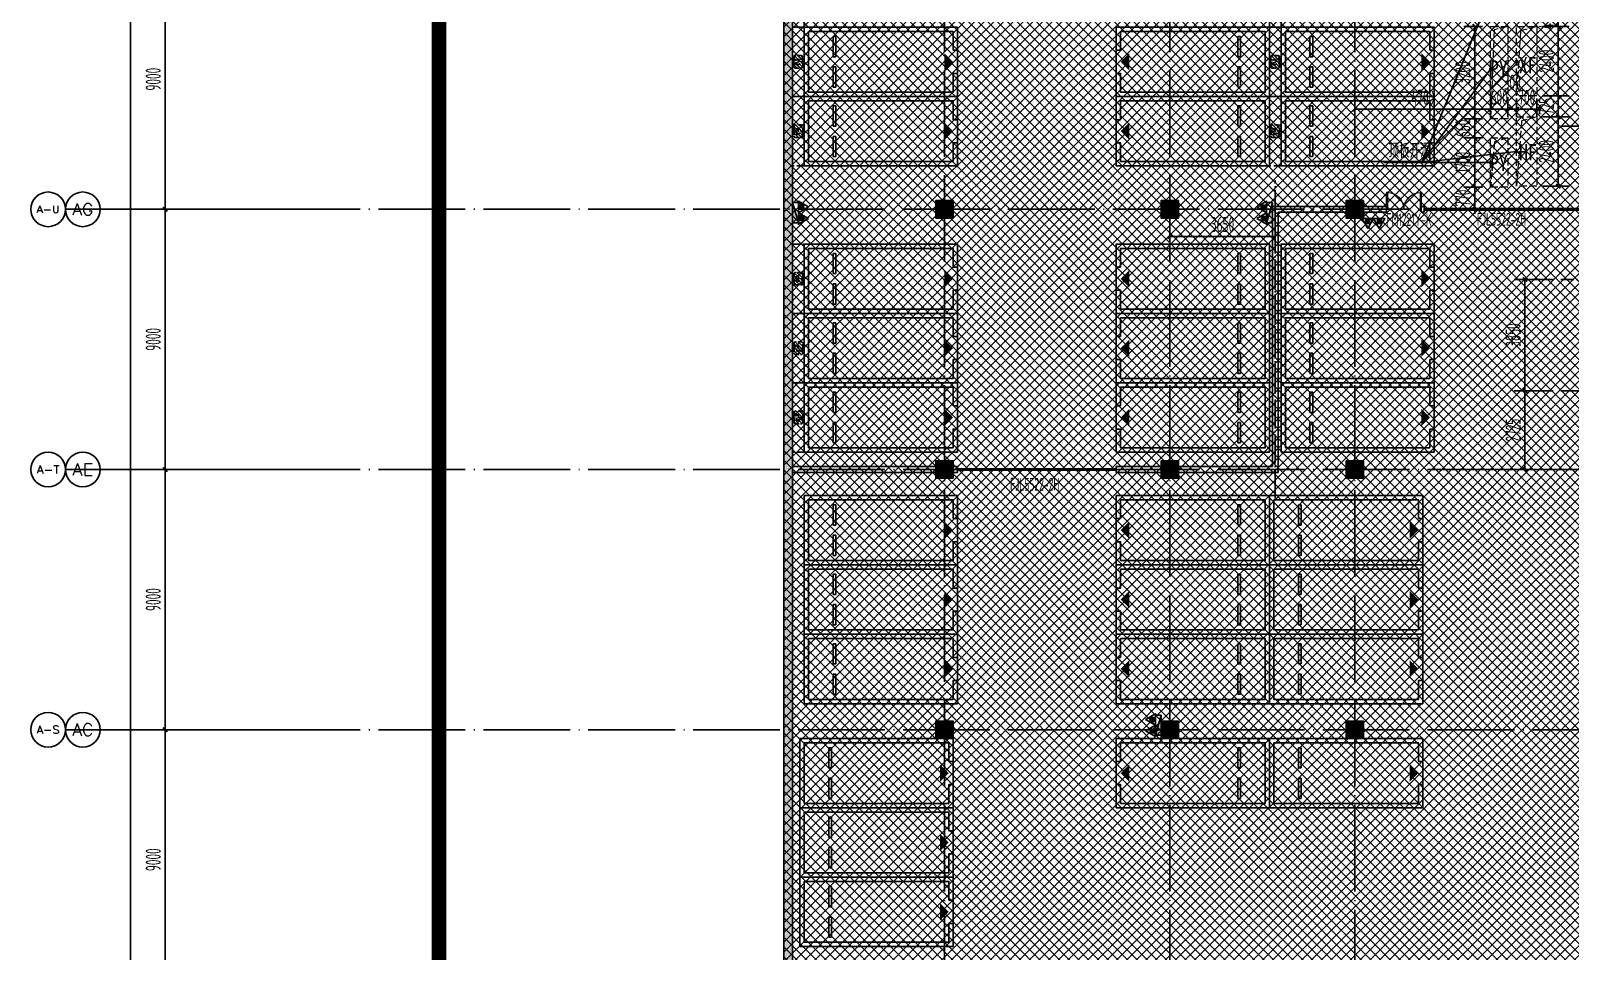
# Model space of a CAD drawing. Extents: x -473190 to 2138458, y -81875 to 2633646.
# Drawn here: x 423429 to 476692, y 90530 to 122368 of the extents above; entities that cross this region are included whole.
import ezdxf
from ezdxf.enums import TextEntityAlignment as Align

# ---------------------------------------------------------------- set-up
doc = ezdxf.new("R2010")
doc.units = 0
doc.header["$LTSCALE"] = 1000
for name, pattern in [('ACAD_ISO05W100', [34, 24, -3, 0.5, -3, 0.5, -3]), ('DASH', [0.35, 0.25, -0.1]), ('DOTE', [2.42, 2, -0.2, 0.02, -0.2])]:
    doc.linetypes.add(name, pattern=pattern)
for name, color, linetype in [('00-停车位', 67, 'Continuous'), ('A-COLUMN', 2, 'Continuous'), ('A-PUB_HATCH', 8, 'Continuous'), ('A-REDLINE', 1, 'ACAD_ISO05W100'), ('A-ROOM_NAME', 23, 'Continuous'), ('A-WALL', 2, 'Continuous'), ('AXIS', 3, 'Continuous'), ('AXIS_TEXT', 7, 'Continuous'), ('car', 252, 'Continuous'), ('DIM_LEAD', 3, 'Continuous'), ('DOOR_FIRE', 4, 'Continuous'), ('DOOR_FIRE_TEXT', 7, 'Continuous'), ('DOTE', 1, 'DOTE'), ('PUB_DIM', 3, 'Continuous'), ('PUB_HATCH', 8, 'Continuous'), ('PUB_TEXT', 7, 'Continuous'), ('RF-QT', 30, 'Continuous'), ('W-EQUIP_消火栓', 7, 'Continuous'), ('W-EQUIP_灭火器', 7, 'Continuous')]:
    doc.layers.add(name, color=color, linetype=linetype)
doc.layers.add('HOLE', color=52, linetype='Continuous', lineweight=15)
doc.styles.add('8B2_01', font='simhei.ttf', dxfattribs={"width": 0.8})
doc.styles.add('_TCH_AXIS', font='COMPLEX', dxfattribs={"bigfont": 'GBCBIG'})
doc.styles.add('_TCH_DIM_T3', font='tssdeng.shx', dxfattribs={"width": 0.564706, "bigfont": '@@@tssdchn.shx'})
doc.styles.add('_TCH_WINDOW', font='tssdeng.shx', dxfattribs={"width": 0.8, "height": 3.5, "bigfont": 'tssdchn.shx'})
doc.styles.add('COMPLEX', font='COMPLEX.shx', dxfattribs={"width": 0.65})
doc.styles.get("Standard").update_dxf_attribs({"font": 'gbenor.shx', "bigfont": 'gbcbig.shx'})
doc.dimstyles.new('_TCH_ARCH&&150', dxfattribs={"dimtxt": 525, "dimasz": 150, "dimexe": 375, "dimexo": 450, "dimgap": 150, "dimtad": 1, "dimdec": 0, "dimzin": 0, "dimdsep": 46, "dimtxsty": '_TCH_DIM_T3', "dimblk": 'ARCHTICK', "dimcen": 0.09, "dimclrt": 7, "dimazin": 2, "dimtfac": 1, "dimtdec": 0, "dimtix": 1, "dimtmove": 2, "dimatfit": 3, "dimfxl": 0, "dimtolj": 1, "dimtzin": 0, "dimarcsym": 0})

# ---------------------------------------------------------------- blocks, each defined once
blk = doc.blocks.new('车位2400x5300')
at = {"layer": '00-停车位', "color": 251}
for p, q in [((-875, -1000), (-175, -1000)), ((-875, -1100), (-875, -1000)), ((-175, -1100), (-175, -1000)), ((175, -1000), (875, -1000)), ((175, -1100), (175, -1000)), ((875, -1100), (875, -1000)), ((-875, -1100), (-175, -1100)), ((175, -1100), (875, -1100)), ((400, -5300), (-400, -5300))]:
    blk.add_line(p, q, dxfattribs=at)
blk.add_lwpolyline([(400, -5150), (400, -5300), (1200, -5300), (1200, 0), (-1200, 0), (-1200, -5300), (-400, -5300), (-400, -5150), (-1050, -5150), (-1050, -150), (1050, -150), (1050, -5150), (400, -5150)], dxfattribs=at)
blk.add_lwpolyline([(0, -5150, 0, 600, 0), (0, -4850, 600, 600, 0)], format="xyseb", dxfattribs=at)
blk = doc.blocks.new('A$C2EF10B80')
at = {"layer": 'A-PUB_HATCH'}
h = blk.add_hatch(dxfattribs=at)
h.set_pattern_fill('ANSI31', color=256, scale=50, angle=-16.4434)
h.set_pattern_definition([(45, (6188.46, 7099.97), (-56.1266, 56.1266), [])])
h.paths.add_polyline_path([(-983, -100, 0.414214), (-1033, -50), (-1184, -50), (-1091, -207), (-1210, -207), (-1204, -250), (-983, -250)])
h.paths.add_polyline_path([(-983, -250), (-1204, -250), (-1190, -350), (-1033, -350, 0.414213), (-983, -300)])
h.paths.add_polyline_path([(-1262, -250), (-1417, -250), (-1417, -300, 0.414215), (-1367, -350), (-1207, -350)])
h.paths.add_polyline_path([(-1221, -50), (-1367, -50, 0.414214), (-1417, -100), (-1417, -250), (-1262, -250), (-1320, -146), (-1212, -146)])
at = {"layer": 'car', "linetype": 'DASH', "ltscale": 0.5}
blk.add_line((-1367, -350), (-1033, -350), dxfattribs=at)
at = {"layer": 'car', "linetype": 'DASH'}
blk.add_lwpolyline([(-2400, 0), (0, 0), (0, -400), (-2400, -400)], close=True, dxfattribs=at)
at = {"layer": 'car', "linetype": 'DASH', "ltscale": 0.5}
blk.add_lwpolyline([(-1320, -146), (-1185, -390), (-1210, -207), (-1091, -207), (-1227, 23), (-1212, -146)], close=True, dxfattribs=at)
for points in [[(-1367, -50, 0.414214), (-1417, -100), (-1417, -300)], [(-1033, -350, 0.414214), (-983, -300), (-983, -100, 0.414214), (-1033, -50), (-1367, -50)]]:
    blk.add_lwpolyline(points, format="xyb", dxfattribs=at)
at = {"layer": 'car', "linetype": 'DASH'}
blk.add_arc((-1367, -300), 50, 180, 270, dxfattribs=at)
blk = doc.blocks.new('A$C77CA03F4')
at = {"rotation": 16.44344089606073}
for p in [(6792, 2422), (4490, 1742), (2189, 1063)]:
    blk.add_blockref('A$C2EF10B80', p, dxfattribs=at)
blk = doc.blocks.new('_AXISO')
blk.add_circle((0, 0), 0.5)
at = {"layer": 'AXIS_TEXT', "style": 'COMPLEX', "width": 1.041667}
blk.add_attdef('A', text='', height=0.56, dxfattribs=at).set_placement((-0.25, -0.28), (0.25, -0.28), align=Align.FIT)
blk = doc.blocks.new('_ArchTick')
at = {"color": 0, "linetype": 'ByBlock', "const_width": 0.4}
blk.add_lwpolyline([(-0.5, -0.5), (0.5, 0.5)], dxfattribs=at)
blk = doc.blocks.new('*D5322')
at = {"layer": 'AXIS', "color": 0, "lineweight": -2, "transparency": 16777216}
for p, q in [((-298298, -3257), (-303173, -3257)), ((-302798, -204257), (-302798, -3257)), ((-298298, -204257), (-303173, -204257))]:
    blk.add_line(p, q, dxfattribs=at)
at = {"layer": 'Defpoints', "color": 0, "transparency": 16777216}
for p in [(-302798, -3257), (-297848, -3257), (-297848, -204257)]:
    blk.add_point(p, dxfattribs=at)
at = {"layer": 'AXIS', "color": 0, "lineweight": -2, "transparency": 16777216, "xscale": 150, "yscale": 150, "zscale": 150}
for p, rotation in [((-302798, -3257), 90), ((-302798, -204257), 270)]:
    blk.add_blockref('_ArchTick', p, dxfattribs=dict(at, rotation=rotation))
at = {"layer": 'AXIS', "color": 7, "transparency": 16777216, "insert": (-303211, -103757), "char_height": 525, "attachment_point": 5, "rotation": 90, "style": '_TCH_DIM_T3'}
blk.add_mtext('\\A1;201000', dxfattribs=at)
blk = doc.blocks.new('*D5339')
at = {"layer": 'AXIS', "color": 0, "lineweight": -2, "transparency": 16777216}
for p, q in [((-298298, -57257), (-301973, -57257)), ((-301598, -66257), (-301598, -57257)), ((-298298, -66257), (-301973, -66257))]:
    blk.add_line(p, q, dxfattribs=at)
at = {"layer": 'Defpoints', "color": 0, "transparency": 16777216}
for p in [(-301598, -57257), (-297848, -57257), (-297848, -66257)]:
    blk.add_point(p, dxfattribs=at)
at = {"layer": 'AXIS', "color": 0, "lineweight": -2, "transparency": 16777216, "xscale": 150, "yscale": 150, "zscale": 150}
for p, rotation in [((-301598, -57257), 90), ((-301598, -66257), 270)]:
    blk.add_blockref('_ArchTick', p, dxfattribs=dict(at, rotation=rotation))
at = {"layer": 'AXIS', "color": 7, "transparency": 16777216, "insert": (-302011, -61757), "char_height": 525, "attachment_point": 5, "rotation": 90, "style": '_TCH_DIM_T3'}
blk.add_mtext('\\A1;9000', dxfattribs=at)
blk = doc.blocks.new('*D5340')
at = {"layer": 'AXIS', "color": 0, "lineweight": -2, "transparency": 16777216}
for p, q in [((-298298, -48257), (-301973, -48257)), ((-301598, -57257), (-301598, -48257)), ((-298298, -57257), (-301973, -57257))]:
    blk.add_line(p, q, dxfattribs=at)
at = {"layer": 'Defpoints', "color": 0, "transparency": 16777216}
for p in [(-301598, -48257), (-297848, -48257), (-297848, -57257)]:
    blk.add_point(p, dxfattribs=at)
at = {"layer": 'AXIS', "color": 0, "lineweight": -2, "transparency": 16777216, "xscale": 150, "yscale": 150, "zscale": 150}
for p, rotation in [((-301598, -48257), 90), ((-301598, -57257), 270)]:
    blk.add_blockref('_ArchTick', p, dxfattribs=dict(at, rotation=rotation))
at = {"layer": 'AXIS', "color": 7, "transparency": 16777216, "insert": (-302011, -52757), "char_height": 525, "attachment_point": 5, "rotation": 90, "style": '_TCH_DIM_T3'}
blk.add_mtext('\\A1;9000', dxfattribs=at)
blk = doc.blocks.new('*D5341')
at = {"layer": 'AXIS', "color": 0, "lineweight": -2, "transparency": 16777216}
for p, q in [((-298298, -39257), (-301973, -39257)), ((-301598, -48257), (-301598, -39257)), ((-298298, -48257), (-301973, -48257))]:
    blk.add_line(p, q, dxfattribs=at)
at = {"layer": 'Defpoints', "color": 0, "transparency": 16777216}
for p in [(-301598, -39257), (-297848, -39257), (-297848, -48257)]:
    blk.add_point(p, dxfattribs=at)
at = {"layer": 'AXIS', "color": 0, "lineweight": -2, "transparency": 16777216, "xscale": 150, "yscale": 150, "zscale": 150}
for p, rotation in [((-301598, -39257), 90), ((-301598, -48257), 270)]:
    blk.add_blockref('_ArchTick', p, dxfattribs=dict(at, rotation=rotation))
at = {"layer": 'AXIS', "color": 7, "transparency": 16777216, "insert": (-302011, -43757), "char_height": 525, "attachment_point": 5, "rotation": 90, "style": '_TCH_DIM_T3'}
blk.add_mtext('\\A1;9000', dxfattribs=at)
blk = doc.blocks.new('*D5342')
at = {"layer": 'AXIS', "color": 0, "lineweight": -2, "transparency": 16777216}
for p, q in [((-298298, -30257), (-301973, -30257)), ((-301598, -39257), (-301598, -30257)), ((-298298, -39257), (-301973, -39257))]:
    blk.add_line(p, q, dxfattribs=at)
at = {"layer": 'Defpoints', "color": 0, "transparency": 16777216}
for p in [(-301598, -30257), (-297848, -30257), (-297848, -39257)]:
    blk.add_point(p, dxfattribs=at)
at = {"layer": 'AXIS', "color": 0, "lineweight": -2, "transparency": 16777216, "xscale": 150, "yscale": 150, "zscale": 150}
for p, rotation in [((-301598, -30257), 90), ((-301598, -39257), 270)]:
    blk.add_blockref('_ArchTick', p, dxfattribs=dict(at, rotation=rotation))
at = {"layer": 'AXIS', "color": 7, "transparency": 16777216, "insert": (-302011, -34757), "char_height": 525, "attachment_point": 5, "rotation": 90, "style": '_TCH_DIM_T3'}
blk.add_mtext('\\A1;9000', dxfattribs=at)
blk = doc.blocks.new('*D5409')
at = {"layer": 'AXIS', "color": 0, "lineweight": -2, "transparency": 16777216}
for p, q in [((-298298, 4193), (-303173, 4193)), ((-302798, -204257), (-302798, 4193)), ((-298298, -204257), (-303173, -204257))]:
    blk.add_line(p, q, dxfattribs=at)
at = {"layer": 'Defpoints', "color": 0, "transparency": 16777216}
for p in [(-302798, 4193), (-297848, 4193), (-297848, -204257)]:
    blk.add_point(p, dxfattribs=at)
at = {"layer": 'AXIS', "color": 0, "lineweight": -2, "transparency": 16777216, "xscale": 150, "yscale": 150, "zscale": 150}
for p, rotation in [((-302798, 4193), 90), ((-302798, -204257), 270)]:
    blk.add_blockref('_ArchTick', p, dxfattribs=dict(at, rotation=rotation))
at = {"layer": 'AXIS', "color": 7, "transparency": 16777216, "insert": (-303211, -100032), "char_height": 525, "attachment_point": 5, "rotation": 90, "style": '_TCH_DIM_T3'}
blk.add_mtext('\\A1;208450', dxfattribs=at)
blk = doc.blocks.new('*D5426')
at = {"layer": 'AXIS', "color": 0, "lineweight": -2, "transparency": 16777216}
for p, q in [((-298298, -57257), (-301973, -57257)), ((-301598, -66257), (-301598, -57257)), ((-298298, -66257), (-301973, -66257))]:
    blk.add_line(p, q, dxfattribs=at)
at = {"layer": 'Defpoints', "color": 0, "transparency": 16777216}
for p in [(-301598, -57257), (-297848, -57257), (-297848, -66257)]:
    blk.add_point(p, dxfattribs=at)
at = {"layer": 'AXIS', "color": 0, "lineweight": -2, "transparency": 16777216, "xscale": 150, "yscale": 150, "zscale": 150}
for p, rotation in [((-301598, -57257), 90), ((-301598, -66257), 270)]:
    blk.add_blockref('_ArchTick', p, dxfattribs=dict(at, rotation=rotation))
at = {"layer": 'AXIS', "color": 7, "transparency": 16777216, "insert": (-302011, -61757), "char_height": 525, "attachment_point": 5, "rotation": 90, "style": '_TCH_DIM_T3'}
blk.add_mtext('\\A1;9000', dxfattribs=at)
blk = doc.blocks.new('*D5427')
at = {"layer": 'AXIS', "color": 0, "lineweight": -2, "transparency": 16777216}
for p, q in [((-298298, -48257), (-301973, -48257)), ((-301598, -57257), (-301598, -48257)), ((-298298, -57257), (-301973, -57257))]:
    blk.add_line(p, q, dxfattribs=at)
at = {"layer": 'Defpoints', "color": 0, "transparency": 16777216}
for p in [(-301598, -48257), (-297848, -48257), (-297848, -57257)]:
    blk.add_point(p, dxfattribs=at)
at = {"layer": 'AXIS', "color": 0, "lineweight": -2, "transparency": 16777216, "xscale": 150, "yscale": 150, "zscale": 150}
for p, rotation in [((-301598, -48257), 90), ((-301598, -57257), 270)]:
    blk.add_blockref('_ArchTick', p, dxfattribs=dict(at, rotation=rotation))
at = {"layer": 'AXIS', "color": 7, "transparency": 16777216, "insert": (-302011, -52757), "char_height": 525, "attachment_point": 5, "rotation": 90, "style": '_TCH_DIM_T3'}
blk.add_mtext('\\A1;9000', dxfattribs=at)
blk = doc.blocks.new('*D5428')
at = {"layer": 'AXIS', "color": 0, "lineweight": -2, "transparency": 16777216}
for p, q in [((-298298, -39257), (-301973, -39257)), ((-301598, -48257), (-301598, -39257)), ((-298298, -48257), (-301973, -48257))]:
    blk.add_line(p, q, dxfattribs=at)
at = {"layer": 'Defpoints', "color": 0, "transparency": 16777216}
for p in [(-301598, -39257), (-297848, -39257), (-297848, -48257)]:
    blk.add_point(p, dxfattribs=at)
at = {"layer": 'AXIS', "color": 0, "lineweight": -2, "transparency": 16777216, "xscale": 150, "yscale": 150, "zscale": 150}
for p, rotation in [((-301598, -39257), 90), ((-301598, -48257), 270)]:
    blk.add_blockref('_ArchTick', p, dxfattribs=dict(at, rotation=rotation))
at = {"layer": 'AXIS', "color": 7, "transparency": 16777216, "insert": (-302011, -43757), "char_height": 525, "attachment_point": 5, "rotation": 90, "style": '_TCH_DIM_T3'}
blk.add_mtext('\\A1;9000', dxfattribs=at)
blk = doc.blocks.new('*D5429')
at = {"layer": 'AXIS', "color": 0, "lineweight": -2, "transparency": 16777216}
for p, q in [((-298298, -30257), (-301973, -30257)), ((-301598, -39257), (-301598, -30257)), ((-298298, -39257), (-301973, -39257))]:
    blk.add_line(p, q, dxfattribs=at)
at = {"layer": 'Defpoints', "color": 0, "transparency": 16777216}
for p in [(-301598, -30257), (-297848, -30257), (-297848, -39257)]:
    blk.add_point(p, dxfattribs=at)
at = {"layer": 'AXIS', "color": 0, "lineweight": -2, "transparency": 16777216, "xscale": 150, "yscale": 150, "zscale": 150}
for p, rotation in [((-301598, -30257), 90), ((-301598, -39257), 270)]:
    blk.add_blockref('_ArchTick', p, dxfattribs=dict(at, rotation=rotation))
at = {"layer": 'AXIS', "color": 7, "transparency": 16777216, "insert": (-302011, -34757), "char_height": 525, "attachment_point": 5, "rotation": 90, "style": '_TCH_DIM_T3'}
blk.add_mtext('\\A1;9000', dxfattribs=at)
blk = doc.blocks.new('*D5477')
at = {"layer": 'Defpoints', "color": 0, "transparency": 16777216}
for p in [(-9175, -22130), (-5525, -22130), (-5525, -23239)]:
    blk.add_point(p, dxfattribs=at)
at = {"layer": 'PUB_DIM', "color": 0, "lineweight": -2, "transparency": 16777216}
for p, q in [((-9175, -22580), (-9175, -23614)), ((-5525, -22580), (-5525, -23614)), ((-9175, -23239), (-5525, -23239))]:
    blk.add_line(p, q, dxfattribs=at)
at = {"layer": 'PUB_DIM', "color": 0, "lineweight": -2, "transparency": 16777216, "xscale": 150, "yscale": 150, "zscale": 150, "rotation": 180}
blk.add_blockref('_ArchTick', (-9175, -23239), dxfattribs=at)
at = {"layer": 'PUB_DIM', "color": 0, "lineweight": -2, "transparency": 16777216, "xscale": 150, "yscale": 150, "zscale": 150}
blk.add_blockref('_ArchTick', (-5525, -23239), dxfattribs=at)
at = {"layer": 'PUB_DIM', "color": 7, "transparency": 16777216, "insert": (-7350, -22826), "char_height": 525, "attachment_point": 5, "style": '_TCH_DIM_T3'}
blk.add_mtext('\\A1;3650', dxfattribs=at)
blk = doc.blocks.new('*D5478')
at = {"layer": 'Defpoints', "color": 0, "transparency": 16777216}
for p in [(3115, -24725), (4544, -24725), (4544, -28575)]:
    blk.add_point(p, dxfattribs=at)
at = {"layer": 'PUB_DIM', "color": 0, "lineweight": -2, "transparency": 16777216}
for p, q in [((4094, -24725), (2740, -24725)), ((3115, -28575), (3115, -24725)), ((4094, -28575), (2740, -28575))]:
    blk.add_line(p, q, dxfattribs=at)
at = {"layer": 'PUB_DIM', "color": 0, "lineweight": -2, "transparency": 16777216, "xscale": 150, "yscale": 150, "zscale": 150}
for p, rotation in [((3115, -24725), 90), ((3115, -28575), 270)]:
    blk.add_blockref('_ArchTick', p, dxfattribs=dict(at, rotation=rotation))
at = {"layer": 'PUB_DIM', "color": 7, "transparency": 16777216, "insert": (2703, -26650), "char_height": 525, "attachment_point": 5, "rotation": 90, "style": '_TCH_DIM_T3'}
blk.add_mtext('\\A1;3850', dxfattribs=at)
blk = doc.blocks.new('*D5479')
at = {"layer": 'Defpoints', "color": 0, "transparency": 16777216}
for p in [(3115, -28575), (4544, -28575), (4544, -31300)]:
    blk.add_point(p, dxfattribs=at)
at = {"layer": 'PUB_DIM', "color": 0, "lineweight": -2, "transparency": 16777216}
for p, q in [((4094, -28575), (2740, -28575)), ((3115, -31300), (3115, -28575)), ((4094, -31300), (2740, -31300))]:
    blk.add_line(p, q, dxfattribs=at)
at = {"layer": 'PUB_DIM', "color": 0, "lineweight": -2, "transparency": 16777216, "xscale": 150, "yscale": 150, "zscale": 150}
for p, rotation in [((3115, -28575), 90), ((3115, -31300), 270)]:
    blk.add_blockref('_ArchTick', p, dxfattribs=dict(at, rotation=rotation))
at = {"layer": 'PUB_DIM', "color": 7, "transparency": 16777216, "insert": (2703, -29938), "char_height": 525, "attachment_point": 5, "rotation": 90, "style": '_TCH_DIM_T3'}
blk.add_mtext('\\A1;2725', dxfattribs=at)
blk = doc.blocks.new('*D5604')
at = {"layer": 'Defpoints', "color": 0, "transparency": 16777216}
for p in [(20248, -40250), (21242, -40250), (20248, -42650)]:
    blk.add_point(p, dxfattribs=at)
at = {"layer": 'PUB_DIM', "color": 0, "lineweight": -2, "transparency": 16777216}
for p, q in [((20698, -40250), (21617, -40250)), ((21242, -42650), (21242, -40250)), ((20698, -42650), (21617, -42650))]:
    blk.add_line(p, q, dxfattribs=at)
at = {"layer": 'PUB_DIM', "color": 0, "lineweight": -2, "transparency": 16777216, "xscale": 150, "yscale": 150, "zscale": 150}
for p, rotation in [((21242, -40250), 90), ((21242, -42650), 270)]:
    blk.add_blockref('_ArchTick', p, dxfattribs=dict(at, rotation=rotation))
at = {"layer": 'PUB_DIM', "color": 7, "transparency": 16777216, "insert": (20830, -41450), "char_height": 525, "attachment_point": 5, "rotation": 90, "style": '_TCH_DIM_T3'}
blk.add_mtext('\\A1;2400', dxfattribs=at)
blk = doc.blocks.new('*D5605')
at = {"layer": 'Defpoints', "color": 0, "transparency": 16777216}
for p in [(20248, -39525), (21242, -39525), (20248, -40250)]:
    blk.add_point(p, dxfattribs=at)
at = {"layer": 'PUB_DIM', "color": 0, "lineweight": -2, "transparency": 16777216}
for p, q in [((21242, -39525), (21242, -39375)), ((20698, -39525), (21617, -39525)), ((21242, -40250), (21242, -39525)), ((20698, -40250), (21617, -40250)), ((21242, -40250), (21242, -40400))]:
    blk.add_line(p, q, dxfattribs=at)
at = {"layer": 'PUB_DIM', "color": 0, "lineweight": -2, "transparency": 16777216, "xscale": 150, "yscale": 150, "zscale": 150}
for p, rotation in [((21242, -39525), 270), ((21242, -40250), 90)]:
    blk.add_blockref('_ArchTick', p, dxfattribs=dict(at, rotation=rotation))
at = {"layer": 'PUB_DIM', "color": 7, "transparency": 16777216, "insert": (20830, -39888), "char_height": 525, "attachment_point": 5, "rotation": 90, "style": '_TCH_DIM_T3'}
blk.add_mtext('\\A1;725', dxfattribs=at)
blk = doc.blocks.new('*D5606')
at = {"layer": 'Defpoints', "color": 0, "transparency": 16777216}
for p in [(20248, -37125), (21242, -37125), (20248, -39525)]:
    blk.add_point(p, dxfattribs=at)
at = {"layer": 'PUB_DIM', "color": 0, "lineweight": -2, "transparency": 16777216}
for p, q in [((20698, -37125), (21617, -37125)), ((21242, -39525), (21242, -37125)), ((20698, -39525), (21617, -39525))]:
    blk.add_line(p, q, dxfattribs=at)
at = {"layer": 'PUB_DIM', "color": 0, "lineweight": -2, "transparency": 16777216, "xscale": 150, "yscale": 150, "zscale": 150}
for p, rotation in [((21242, -37125), 90), ((21242, -39525), 270)]:
    blk.add_blockref('_ArchTick', p, dxfattribs=dict(at, rotation=rotation))
at = {"layer": 'PUB_DIM', "color": 7, "transparency": 16777216, "insert": (20830, -38325), "char_height": 525, "attachment_point": 5, "rotation": 90, "style": '_TCH_DIM_T3'}
blk.add_mtext('\\A1;2400', dxfattribs=at)
blk = doc.blocks.new('*D5607')
at = {"layer": 'Defpoints', "color": 0, "transparency": 16777216}
for p in [(20248, -36700), (21242, -36700), (20248, -37125)]:
    blk.add_point(p, dxfattribs=at)
at = {"layer": 'PUB_DIM', "color": 0, "lineweight": -2, "transparency": 16777216}
for p, q in [((20698, -36700), (21617, -36700)), ((21242, -36700), (21242, -36550)), ((21242, -37125), (21242, -36700)), ((20698, -37125), (21617, -37125)), ((21242, -37125), (21242, -37275))]:
    blk.add_line(p, q, dxfattribs=at)
at = {"layer": 'PUB_DIM', "color": 0, "lineweight": -2, "transparency": 16777216, "xscale": 150, "yscale": 150, "zscale": 150}
for p, rotation in [((21242, -36700), 270), ((21242, -37125), 90)]:
    blk.add_blockref('_ArchTick', p, dxfattribs=dict(at, rotation=rotation))
at = {"layer": 'PUB_DIM', "color": 7, "transparency": 16777216, "insert": (20830, -36913), "char_height": 525, "attachment_point": 5, "rotation": 90, "style": '_TCH_DIM_T3'}
blk.add_mtext('\\A1;425', dxfattribs=at)
blk = doc.blocks.new('*D5612')
at = {"layer": 'Defpoints', "color": 0, "transparency": 16777216}
for p in [(18353, -37120), (19065, -37120), (19065, -40320)]:
    blk.add_point(p, dxfattribs=at)
at = {"layer": 'PUB_DIM', "color": 0, "lineweight": -2, "transparency": 16777216}
for p, q in [((18615, -37120), (17978, -37120)), ((18353, -40320), (18353, -37120)), ((18615, -40320), (17978, -40320))]:
    blk.add_line(p, q, dxfattribs=at)
at = {"layer": 'PUB_DIM', "color": 0, "lineweight": -2, "transparency": 16777216, "xscale": 150, "yscale": 150, "zscale": 150}
for p, rotation in [((18353, -37120), 90), ((18353, -40320), 270)]:
    blk.add_blockref('_ArchTick', p, dxfattribs=dict(at, rotation=rotation))
at = {"layer": 'PUB_DIM', "color": 7, "transparency": 16777216, "insert": (17940, -38720), "char_height": 525, "attachment_point": 5, "rotation": 90, "style": '_TCH_DIM_T3'}
blk.add_mtext('\\A1;3200', dxfattribs=at)
blk = doc.blocks.new('*D5613')
at = {"layer": 'Defpoints', "color": 0, "transparency": 16777216}
for p in [(18353, -40320), (19065, -40320), (19065, -40980)]:
    blk.add_point(p, dxfattribs=at)
at = {"layer": 'PUB_DIM', "color": 0, "lineweight": -2, "transparency": 16777216}
for p, q in [((18615, -40320), (17978, -40320)), ((18353, -40320), (18353, -40170)), ((18353, -40980), (18353, -40320)), ((18615, -40980), (17978, -40980)), ((18353, -40980), (18353, -41130))]:
    blk.add_line(p, q, dxfattribs=at)
at = {"layer": 'PUB_DIM', "color": 0, "lineweight": -2, "transparency": 16777216, "xscale": 150, "yscale": 150, "zscale": 150}
for p, rotation in [((18353, -40320), 270), ((18353, -40980), 90)]:
    blk.add_blockref('_ArchTick', p, dxfattribs=dict(at, rotation=rotation))
at = {"layer": 'PUB_DIM', "color": 7, "transparency": 16777216, "insert": (17940, -40650), "char_height": 525, "attachment_point": 5, "rotation": 90, "style": '_TCH_DIM_T3'}
blk.add_mtext('\\A1;660', dxfattribs=at)
blk = doc.blocks.new('*D5614')
at = {"layer": 'Defpoints', "color": 0, "transparency": 16777216}
for p in [(18353, -40980), (19065, -40980), (19065, -42680)]:
    blk.add_point(p, dxfattribs=at)
at = {"layer": 'PUB_DIM', "color": 0, "lineweight": -2, "transparency": 16777216}
for p, q in [((18615, -40980), (17978, -40980)), ((18353, -42680), (18353, -40980)), ((18615, -42680), (17978, -42680))]:
    blk.add_line(p, q, dxfattribs=at)
at = {"layer": 'PUB_DIM', "color": 0, "lineweight": -2, "transparency": 16777216, "xscale": 150, "yscale": 150, "zscale": 150}
for p, rotation in [((18353, -40980), 90), ((18353, -42680), 270)]:
    blk.add_blockref('_ArchTick', p, dxfattribs=dict(at, rotation=rotation))
at = {"layer": 'PUB_DIM', "color": 7, "transparency": 16777216, "insert": (17940, -41830), "char_height": 525, "attachment_point": 5, "rotation": 90, "style": '_TCH_DIM_T3'}
blk.add_mtext('\\A1;1700', dxfattribs=at)
blk = doc.blocks.new('*D5615')
at = {"layer": 'Defpoints', "color": 0, "transparency": 16777216}
for p in [(18353, -42680), (19065, -42680), (19065, -43450)]:
    blk.add_point(p, dxfattribs=at)
at = {"layer": 'PUB_DIM', "color": 0, "lineweight": -2, "transparency": 16777216}
for p, q in [((18353, -42680), (18353, -42530)), ((18615, -42680), (17978, -42680)), ((18353, -43450), (18353, -42680)), ((18615, -43450), (17978, -43450)), ((18353, -43450), (18353, -43600))]:
    blk.add_line(p, q, dxfattribs=at)
at = {"layer": 'PUB_DIM', "color": 0, "lineweight": -2, "transparency": 16777216, "xscale": 150, "yscale": 150, "zscale": 150}
for p, rotation in [((18353, -42680), 270), ((18353, -43450), 90)]:
    blk.add_blockref('_ArchTick', p, dxfattribs=dict(at, rotation=rotation))
at = {"layer": 'PUB_DIM', "color": 7, "transparency": 16777216, "insert": (17940, -43065), "char_height": 525, "attachment_point": 5, "rotation": 90, "style": '_TCH_DIM_T3'}
blk.add_mtext('\\A1;770', dxfattribs=at)
blk = doc.blocks.new('*D5634')
at = {"layer": 'Defpoints', "color": 0, "transparency": 16777216}
for p in [(20500, -39988), (19800, -40701), (20500, -40701)]:
    blk.add_point(p, dxfattribs=at)
at = {"layer": 'PUB_DIM', "color": 0, "lineweight": -2, "transparency": 16777216}
for p, q in [((19800, -40251), (19800, -39613)), ((20500, -40251), (20500, -39613)), ((19800, -39988), (19650, -39988)), ((19800, -39988), (20500, -39988)), ((20500, -39988), (20650, -39988))]:
    blk.add_line(p, q, dxfattribs=at)
at = {"layer": 'PUB_DIM', "color": 0, "lineweight": -2, "transparency": 16777216, "xscale": 150, "yscale": 150, "zscale": 150}
blk.add_blockref('_ArchTick', (19800, -39988), dxfattribs=at)
at = {"layer": 'PUB_DIM', "color": 0, "lineweight": -2, "transparency": 16777216, "xscale": 150, "yscale": 150, "zscale": 150, "rotation": 180}
blk.add_blockref('_ArchTick', (20500, -39988), dxfattribs=at)
at = {"layer": 'PUB_DIM', "color": 7, "transparency": 16777216, "insert": (20150, -39576), "char_height": 525, "attachment_point": 5, "style": '_TCH_DIM_T3'}
blk.add_mtext('\\A1;700', dxfattribs=at)
blk = doc.blocks.new('*D5635')
at = {"layer": 'Defpoints', "color": 0, "transparency": 16777216}
for p in [(19800, -39988), (19500, -40701), (19800, -40701)]:
    blk.add_point(p, dxfattribs=at)
at = {"layer": 'PUB_DIM', "color": 0, "lineweight": -2, "transparency": 16777216}
for p, q in [((19500, -40251), (19500, -39613)), ((19800, -40251), (19800, -39613)), ((19500, -39988), (19800, -39988))]:
    blk.add_line(p, q, dxfattribs=at)
at = {"layer": 'PUB_DIM', "color": 0, "lineweight": -2, "transparency": 16777216, "xscale": 150, "yscale": 150, "zscale": 150, "rotation": 180}
blk.add_blockref('_ArchTick', (19500, -39988), dxfattribs=at)
at = {"layer": 'PUB_DIM', "color": 0, "lineweight": -2, "transparency": 16777216, "xscale": 150, "yscale": 150, "zscale": 150}
blk.add_blockref('_ArchTick', (19800, -39988), dxfattribs=at)
at = {"layer": 'PUB_DIM', "color": 7, "transparency": 16777216, "insert": (19650, -39051), "char_height": 525, "attachment_point": 5, "style": '_TCH_DIM_T3'}
blk.add_mtext('\\A1;300', dxfattribs=at)
blk = doc.blocks.new('*D5636')
at = {"layer": 'Defpoints', "color": 0, "transparency": 16777216}
for p in [(19500, -39988), (18900, -40701), (19500, -40701)]:
    blk.add_point(p, dxfattribs=at)
at = {"layer": 'PUB_DIM', "color": 0, "lineweight": -2, "transparency": 16777216}
for p, q in [((18900, -40251), (18900, -39613)), ((19500, -40251), (19500, -39613)), ((18900, -39988), (18750, -39988)), ((18900, -39988), (19500, -39988)), ((19500, -39988), (19650, -39988))]:
    blk.add_line(p, q, dxfattribs=at)
at = {"layer": 'PUB_DIM', "color": 0, "lineweight": -2, "transparency": 16777216, "xscale": 150, "yscale": 150, "zscale": 150}
blk.add_blockref('_ArchTick', (18900, -39988), dxfattribs=at)
at = {"layer": 'PUB_DIM', "color": 0, "lineweight": -2, "transparency": 16777216, "xscale": 150, "yscale": 150, "zscale": 150, "rotation": 180}
blk.add_blockref('_ArchTick', (19500, -39988), dxfattribs=at)
at = {"layer": 'PUB_DIM', "color": 7, "transparency": 16777216, "insert": (19200, -39576), "char_height": 525, "attachment_point": 5, "style": '_TCH_DIM_T3'}
blk.add_mtext('\\A1;600', dxfattribs=at)
blk = doc.blocks.new('*D5637')
at = {"layer": 'Defpoints', "color": 0, "transparency": 16777216}
for p in [(18900, -39988), (14200, -40701), (18900, -40701)]:
    blk.add_point(p, dxfattribs=at)
at = {"layer": 'PUB_DIM', "color": 0, "lineweight": -2, "transparency": 16777216}
for p, q in [((14200, -40251), (14200, -39613)), ((18900, -40251), (18900, -39613)), ((14200, -39988), (18900, -39988))]:
    blk.add_line(p, q, dxfattribs=at)
at = {"layer": 'PUB_DIM', "color": 0, "lineweight": -2, "transparency": 16777216, "xscale": 150, "yscale": 150, "zscale": 150, "rotation": 180}
blk.add_blockref('_ArchTick', (14200, -39988), dxfattribs=at)
at = {"layer": 'PUB_DIM', "color": 0, "lineweight": -2, "transparency": 16777216, "xscale": 150, "yscale": 150, "zscale": 150}
blk.add_blockref('_ArchTick', (18900, -39988), dxfattribs=at)
at = {"layer": 'PUB_DIM', "color": 7, "transparency": 16777216, "insert": (16550, -39576), "char_height": 525, "attachment_point": 5, "style": '_TCH_DIM_T3'}
blk.add_mtext('\\A1;4700', dxfattribs=at)
blk = doc.blocks.new('$TwtSys$00000434')
for p, q in [((-0.5, 0.5), (-0.5, -0.5)), ((-0.5, -0.5), (0.5, 0.5)), ((0.5, 0.5), (-0.5, 0.5)), ((0.5, -0.5), (0.5, 0.5)), ((-0.5, -0.5), (0.5, -0.5))]:
    blk.add_line(p, q)
blk.add_solid([(0.5, -0.5), (0.5, 0.5), (-0.5, -0.5)])
blk = doc.blocks.new('$TwtSys$00000546')
h = blk.add_hatch()
h.set_pattern_fill('ANSI31', color=256, scale=200, style=0)
h.set_pattern_definition([(45, (-38543.802, -6670.83), (-17.67767, 17.67767), [])])
h.paths.add_polyline_path([(-65, 174), (65, 174), (65, 44), (-65, 44)])
for points in [[(0, 344), (-198, 0), (198, 0)], [(-65, 174), (65, 174), (65, 44), (-65, 44)]]:
    blk.add_lwpolyline(points, close=True)
blk = doc.blocks.new('ADFASDF')
h = blk.add_hatch()
h.set_pattern_fill('ANSI37', color=8, scale=150)
h.set_pattern_definition([(45, (0, 0), (-168.3798, 168.3798), []), (135, (0, 0), (-168.3798, -168.3798), [])])
h.paths.add_polyline_path([(521397, 239186), (521397, 224886), (539697, 224886), (539697, 169261), (524947, 169261), (524947, 171211), (527822, 171211), (527922, 176611), (501318, 176611), (501125, 109884), (530547, 109887), (530547, 107449), (538188, 100503), (536147, 98236), (540086, 94690), (517812, 69953), (517812, 59790), (482108, 20136), (405247, 20136), (405247, 26086), (391997, 40436), (391997, 64736), (399997, 64738), (399997, 239186), (409022, 239186)])
blk.add_lwpolyline([(539697, 224886), (539697, 169261), (524947, 169261), (524947, 171211), (527822, 171211), (527922, 176611), (501318, 176611), (501125, 109884), (530547, 109887), (530547, 107449), (538188, 100503), (536147, 98236), (540086, 94690), (517812, 69953), (517812, 59790), (482108, 20136), (405247, 20136), (405247, 26086), (391997, 40436), (391997, 64736), (399997, 64738), (399997, 239186)])
blk = doc.blocks.new('$DorLib2D$00000213')
at = {"color": 0, "linetype": 'DASH', "const_width": 0.02}
blk.add_lwpolyline([(0.5, 0), (-0.5, 0)], dxfattribs=at)
blk = doc.blocks.new('$DorLib2D$00000002')
for p, q in [((-0.5, 0), (-0.5, 0.4875)), ((-0.475, 0.4875), (-0.5, 0.4875)), ((-0.475, 0), (-0.475, 0.4875)), ((0.475, 0), (0.475, 0.4875)), ((0.475, 0.4875), (0.5, 0.4875)), ((0.5, 0), (0.5, 0.4875)), ((-0.5, 0), (-0.475, 0)), ((0.5, 0), (0.475, 0))]:
    blk.add_line(p, q)
at = {"lineweight": 13}
for centre, start, end in [((-0.4875, 0), 0, 88.53072), ((0.4875, 0), 91.46928, 180)]:
    blk.add_arc(centre, 0.4875, start, end, dxfattribs=at)
blk = doc.blocks.new('_FZH')
blk.add_lwpolyline([(-0.5, -0.5), (0.5, -0.5), (0.5, 0.5), (-0.5, 0.5)], close=True)
at = {"layer": 'PUB_HATCH'}
blk.add_solid([(-0.5, -0.5), (0.5, -0.5), (-0.5, 0.5), (0.5, 0.5)], dxfattribs=at)
blk = doc.blocks.new('A$C4F5A101F')
at = {"layer": 'AXIS'}
for p, q in [((-297848.4, -39257.4), (-305048.4, -39257.4)), ((-297848.4, -39257.4), (-303848.4, -39257.4)), ((-297848.4, -48257.4), (-305048.4, -48257.4)), ((-297848.4, -48257.4), (-303848.4, -48257.4)), ((-297848.4, -57257.4), (-305048.4, -57257.4)), ((-297848.4, -57257.4), (-303848.4, -57257.4))]:
    blk.add_line(p, q, dxfattribs=at)
at = {"layer": 'DOTE', "color": 127, "linetype": 'DOTE', "ltscale": 1.5}
for p, q in [((-279889.7, 16373.7), (-279889.7, -213765.2)), ((-274639.7, 16373.7), (-274639.7, -213765.2)), ((-266839.7, 16373.7), (-266839.7, -213765.2)), ((-260439.7, 16373.7), (-260439.7, -213765.2))]:
    blk.add_line(p, q, dxfattribs=at)
at = {"layer": 'DOTE', "color": 16, "linetype": 'DOTE', "ltscale": 1.5}
for p, q in [((-297848.4, -39257.4), (-173939.7, -39257.4)), ((-297848.4, -48257.4), (-173939.7, -48257.4)), ((-297848.4, -57257.4), (-173939.7, -57257.4))]:
    blk.add_line(p, q, dxfattribs=at)
at = {"layer": 'AXIS'}
ref = blk.add_blockref('_AXISO', (-305648.4, -39257.4), dxfattribs=dict(at, xscale=1200, yscale=1200, zscale=1200))
ref.add_attrib('A', 'A-U', dxfattribs={"layer": 'AXIS_TEXT', "height": 251.23, "style": '_TCH_AXIS'}).set_placement((-306049.1, -39383), (-305247.6, -39383), align=Align.FIT)
ref = blk.add_blockref('_AXISO', (-304448.4, -39257.4), dxfattribs=dict(at, xscale=1200, yscale=1200, zscale=1200))
ref.add_attrib('A', 'AG', dxfattribs={"layer": 'AXIS_TEXT', "height": 398.24, "style": '_TCH_AXIS'}).set_placement((-304818.2, -39456.5), (-304078.6, -39456.5), align=Align.FIT)
ref = blk.add_blockref('_AXISO', (-305648.4, -48257.4), dxfattribs=dict(at, xscale=1200, yscale=1200, zscale=1200))
ref.add_attrib('A', 'A-T', dxfattribs={"layer": 'AXIS_TEXT', "height": 269.48, "style": '_TCH_AXIS'}).set_placement((-306046.2, -48392.1), (-305250.6, -48392.1), align=Align.FIT)
ref = blk.add_blockref('_AXISO', (-304448.4, -48257.4), dxfattribs=dict(at, xscale=1200, yscale=1200, zscale=1200))
ref.add_attrib('A', 'AE', dxfattribs={"layer": 'AXIS_TEXT', "height": 414.63, "style": '_TCH_AXIS'}).set_placement((-304813.6, -48464.7), (-304083.1, -48464.7), align=Align.FIT)
ref = blk.add_blockref('_AXISO', (-305648.4, -57257.4), dxfattribs=dict(at, xscale=1200, yscale=1200, zscale=1200))
ref.add_attrib('A', 'A-S', dxfattribs={"layer": 'AXIS_TEXT', "height": 273.43, "style": '_TCH_AXIS'}).set_placement((-306045.5, -57394.1), (-305251.2, -57394.1), align=Align.FIT)
ref = blk.add_blockref('_AXISO', (-304448.4, -57257.4), dxfattribs=dict(at, xscale=1200, yscale=1200, zscale=1200))
ref.add_attrib('A', 'AC', dxfattribs={"layer": 'AXIS_TEXT', "height": 423.25, "style": '_TCH_AXIS'}).set_placement((-304811.2, -57469), (-304085.6, -57469), align=Align.FIT)
for p1, p2, distance, picture, middle in [((-297848.4, -204257.4), (-297848.4, 4192.6), 4950, '*D5409', (-303210.9, -100032.4)), ((-297848.4, -204257.4), (-297848.4, -3257.4), 4950, '*D5322', (-303210.9, -103757.4)), ((-297848.4, -39257.4), (-297848.4, -30257.4), 3750, '*D5342', (-302010.9, -34757.4)), ((-297848.4, -39257.4), (-297848.4, -30257.4), 3750, '*D5429', (-302010.9, -34757.4)), ((-297848.4, -48257.4), (-297848.4, -39257.4), 3750, '*D5341', (-302010.9, -43757.4)), ((-297848.4, -48257.4), (-297848.4, -39257.4), 3750, '*D5428', (-302010.9, -43757.4)), ((-297848.4, -57257.4), (-297848.4, -48257.4), 3750, '*D5340', (-302010.9, -52757.4)), ((-297848.4, -57257.4), (-297848.4, -48257.4), 3750, '*D5427', (-302010.9, -52757.4)), ((-297848.4, -66257.4), (-297848.4, -57257.4), 3750, '*D5339', (-302010.9, -61757.4)), ((-297848.4, -66257.4), (-297848.4, -57257.4), 3750, '*D5426', (-302010.9, -61757.4))]:
    dim = blk.add_aligned_dim(p1=p1, p2=p2, distance=distance, dimstyle='_TCH_ARCH&&150', dxfattribs=at)
    dim.commit()
    dim.dimension.update_dxf_attribs({"geometry": picture, "text_midpoint": middle})
blk = doc.blocks.new('A$C2B5B1B2C')
at = {"layer": 'DOTE', "linetype": 'DOTE', "ltscale": 0.5}
for p, q in [((12300, -19425), (4350, -19425)), ((-5525, -32300), (-5525, -21300)), ((10850, -24725), (4350, -24725)), ((20768.5, -28575), (4350, -28575))]:
    blk.add_line(p, q, dxfattribs=at)
at = {"layer": 'PUB_DIM'}
for p1, p2, distance, picture, middle in [((-9175, -22129.8), (-5525, -22129.8), -1108.9, '*D5477', (-7350, -22826.2)), ((4544, -28575), (4544, -24725), 1428.8, '*D5478', (2702.7, -26650)), ((4544, -31300), (4544, -28575), 1428.8, '*D5479', (2702.7, -29937.5))]:
    dim = blk.add_aligned_dim(p1=p1, p2=p2, distance=distance, dimstyle='_TCH_ARCH&&150', dxfattribs=at)
    dim.commit()
    dim.dimension.update_dxf_attribs({"geometry": picture, "text_midpoint": middle})
blk = doc.blocks.new('A$C031B73C8')
at = {"layer": 'HOLE', "linetype": 'DASH'}
for points in [[(18900, -37120.4), (19500, -37120.4), (19500, -40320.4), (18900, -40320.4)], [(19800, -39525), (19800, -37125), (20500, -37125), (20500, -39525)], [(19800, -42650), (19800, -40250), (20500, -40250), (20500, -42650)], [(18900, -40980), (19500, -40980), (19500, -42680), (18900, -42680)]]:
    blk.add_lwpolyline(points, close=True, dxfattribs=at)
for points in [[(19500, -37120.4), (19021.4, -37246.3), (18900, -40320.4)], [(20500, -37125), (19933.6, -37277.2), (19800, -39525)], [(20500, -40250), (19971.1, -40390.3), (19800, -42650)], [(19500, -40980), (19035.8, -41116.6), (18900, -42680)]]:
    blk.add_lwpolyline(points, dxfattribs=at)
at = {"layer": 'PUB_DIM'}
for p1, p2, distance, picture, middle in [((20248.4, -37125), (20248.4, -36700), -993.9, '*D5607', (20829.8, -36912.5)), ((19065.1, -40320.4), (19065.1, -37120.4), 712.1, '*D5612', (17940.5, -38720.4)), ((20248.4, -39525), (20248.4, -37125), -993.9, '*D5606', (20829.8, -38325)), ((14200, -40701.5), (18900, -40701.5), 713.4, '*D5637', (16550, -39575.6)), ((18900, -40701.5), (19500, -40701.5), 713.4, '*D5636', (19200, -39575.6)), ((19800, -40701.5), (20500, -40701.5), 713.4, '*D5634', (20150, -39575.6)), ((20248.4, -40250), (20248.4, -39525), -993.9, '*D5605', (20829.8, -39887.5)), ((19065.1, -40980), (19065.1, -40320.4), 712.1, '*D5613', (17940.5, -40650.2)), ((20248.4, -42650), (20248.4, -40250), -993.9, '*D5604', (20829.8, -41450)), ((19065.1, -42680), (19065.1, -40980), 712.1, '*D5614', (17940.5, -41830)), ((19065.1, -43450), (19065.1, -42680), 712.1, '*D5615', (17940.5, -43065))]:
    dim = blk.add_aligned_dim(p1=p1, p2=p2, distance=distance, dimstyle='_TCH_ARCH&&150', dxfattribs=at)
    dim.commit()
    dim.dimension.update_dxf_attribs({"geometry": picture, "text_midpoint": middle})
dim = blk.add_linear_dim(base=(19800, -39988.1), p1=(19500, -40701.5), p2=(19800, -40701.5), angle=0, dimstyle='_TCH_ARCH&&150', dxfattribs=at)
dim.commit()
dim.dimension.update_dxf_attribs({"geometry": '*D5635', "text_midpoint": (19650, -39050.6), "dimtype": 161})

msp = doc.modelspace()

# ---------------------------------------------------------------- hatches: boundary and pattern name
at = {"layer": 'PUB_HATCH'}
for points in [[(449787.2, 164642.4), (449487.2, 164942.4), (449487.2, 107192.4), (449787.2, 107192.4)], [(449787.2, 107192.4), (449487.2, 107192.4), (449487.2, 39892.4), (449787.2, 39892.4)]]:
    msp.add_hatch(color=256, dxfattribs=at).paths.add_polyline_path(points)

# ---------------------------------------------------------------- linework, layer by layer
at = {"layer": 'A-REDLINE', "const_width": 500, "flags": 128}
msp.add_lwpolyline([(437553.5, 184610.6), (451649.1, 183236.2), (465777.4, 182253.8), (479927.5, 181664), (494088.5, 181467.4), (569667.9, 181467.4), (645247.3, 181467.4), (652717.3, 181281.3), (660168.7, 180723.4), (667583.2, 179795.1), (674942.2, 178498.7), (682227.5, 176837.5), (689421, 174815.5), (696505, 172437.8), (703461.7, 169710.2), (710274, 166639.6), (716924.9, 163233.6), (723397.9, 159500.5), (729676.9, 155449.8), (658092.8, 76795.5), (586508.7, -1858.7), (514924.6, -80513), (437553.5, -58186.1), (437553.5, 63212.2)], close=True, dxfattribs=at)
at = {"layer": 'A-WALL'}
for p, q in [((449487.2, 164942.4), (449487.2, 107192.4)), ((449787.2, 164642.4), (449787.2, 107192.4)), ((466387.2, 107292.4), (466387.2, 116292.4)), ((466387.2, 116292.4), (468937.2, 116292.4)), ((470337.2, 116292.4), (469537.2, 116292.4)), ((470337.2, 116092.4), (470337.2, 116292.4)), ((471637.2, 116292.4), (471537.2, 116292.4)), ((471537.2, 116292.4), (471537.2, 116092.4)), ((471637.2, 116092.4), (471637.2, 116292.4)), ((466587.2, 107092.4), (466587.2, 116092.4)), ((466587.2, 116092.4), (468937.2, 116092.4)), ((469537.2, 116092.4), (470337.2, 116092.4)), ((471537.2, 116092.4), (471637.2, 116092.4)), ((449487.2, 107192.4), (449487.2, 39892.4)), ((449787.2, 107292.4), (454737.2, 107292.4)), ((449787.2, 107192.4), (449787.2, 39892.4)), ((449787.2, 107092.4), (454737.2, 107092.4)), ((455487.2, 107292.4), (455337.2, 107292.4)), ((455337.2, 107092.4), (455487.2, 107092.4)), ((455487.2, 107092.4), (455487.2, 107292.4)), ((466387.2, 107292.4), (460987.2, 107292.4)), ((460987.2, 107292.4), (460987.2, 107092.4)), ((460987.2, 107092.4), (466587.2, 107092.4))]:
    msp.add_line(p, q, dxfattribs=at)
at = {"layer": 'DIM_LEAD'}
for p, q in [((473937.2, 123642.4), (471562.8, 117812.4)), ((473937.2, 123642.4), (471562.8, 117812.4)), ((474837.2, 121317.4), (471562.8, 117812.4)), ((473937.2, 121042.4), (471562.8, 117812.4)), ((473937.2, 121042.4), (471562.8, 117812.4)), ((471562.8, 117812.4), (470248.3, 117812.4)), ((474837.2, 118192.4), (471562.8, 117812.4)), ((473937.2, 117812.4), (471562.8, 117812.4))]:
    msp.add_line(p, q, dxfattribs=at)
at = {"layer": 'DIM_LEAD', "const_width": 60}
for points in [[(473955, 121066.5, 1), (473919.5, 121018.2, 1)], [(473955, 121066.5, 1), (473919.5, 121018.2, 1)], [(474857.7, 121339.3, 1), (474816.7, 121295.4, 1)], [(474867, 118195.8, 1), (474807.4, 118188.9, 1)], [(473967.2, 117812.4, 1), (473907.2, 117812.4, 1)]]:
    msp.add_lwpolyline(points, format="xyb", close=True, dxfattribs=at)

# ---------------------------------------------------------------- block references
for name, p in [('ADFASDF', (49490, -74243.9)), ('A$C2B5B1B2C', (472012.2, 138492.4)), ('A$C031B73C8', (455037.2, 159642.4))]:
    msp.add_blockref(name, p)
at = {"rotation": 73.55655642770577}
for p in [(450187.2, 117692.4), (466687.2, 117692.4), (450187.2, 107792.4)]:
    msp.add_blockref('A$C77CA03F4', p, dxfattribs=at)
at = {"layer": '00-停车位'}
for p, rotation in [((450187.2, 121292.4), 89.99999999229208), ((466687.2, 121292.4), 90.00000002822868), ((450187.2, 118892.4), 89.99999999229208), ((466687.2, 118892.4), 90.00000002822868), ((450187.2, 113792.4), 89.99999999229208), ((466687.2, 113792.4), 90.00000000000375), ((450187.2, 111392.4), 89.99999999229208), ((466687.2, 111392.4), 90), ((450187.2, 108992.4), 89.99999999229208), ((466687.2, 108992.4), 90), ((450187.2, 105092.4), 89.99999999229208), ((466287.2, 105092.4), 90), ((450187.2, 102692.4), 89.99999999229208), ((466287.2, 102692.4), 90), ((450187.2, 100292.4), 89.99999999229208), ((466287.2, 100292.4), 90), ((450037.2, 96692.4), 89.99999999229208), ((466287.2, 96692.4), 90), ((450037.2, 94292.4), 89.99999999229208), ((450037.2, 91892.4), 89.99999999229208)]:
    msp.add_blockref('车位2400x5300', p, dxfattribs=dict(at, rotation=rotation))
at = {"layer": '00-停车位', "xscale": -1, "rotation": 269.9999999717713}
for p in [(466287.2, 121292.4), (466287.2, 118892.4), (466287.2, 113792.4), (466287.2, 111392.4), (466287.2, 108992.4), (466287.2, 105092.4), (466287.2, 102692.4), (466287.2, 100292.4), (466287.2, 96692.4)]:
    msp.add_blockref('车位2400x5300', p, dxfattribs=at)
at = {"layer": 'A-COLUMN', "xscale": 600, "yscale": 600, "zscale": 600, "rotation": 90}
for p in [(455037.2, 116192.4), (462837.2, 116192.4), (469237.2, 116192.4), (455037.2, 107192.4), (462837.2, 107192.4), (469237.2, 107192.4), (455037.2, 98192.4), (462837.2, 98192.4), (469237.2, 98192.4)]:
    msp.add_blockref('_FZH', p, dxfattribs=at)
at = {"layer": 'DOOR_FIRE'}
ref = msp.add_blockref('$DorLib2D$00000002', (470937.2, 116192.4), dxfattribs=dict(at, xscale=-1200, yscale=1200, zscale=200))
ref.add_attrib('A', 'FM1221Y-K', (470337.9, 115618.6), dxfattribs={"layer": 'DOOR_FIRE_TEXT', "height": 446.25, "style": '_TCH_WINDOW', "width": 0.564706})
ref = msp.add_blockref('$DorLib2D$00000213', (474387.2, 116192.4), dxfattribs=dict(at, xscale=-5500, yscale=-5500, zscale=200))
ref.add_attrib('A', 'FJL5522-2H', (473461.6, 115626.2), dxfattribs={"layer": 'DOOR_FIRE_TEXT', "height": 446.25, "style": '_TCH_WINDOW', "width": 0.564706})
ref = msp.add_blockref('$DorLib2D$00000213', (458237.2, 107192.4), dxfattribs=dict(at, xscale=-5500, yscale=-5500, zscale=200))
ref.add_attrib('A', 'FJL5522-2H', (457311.6, 106458.1), dxfattribs={"layer": 'DOOR_FIRE_TEXT', "height": 446.25, "style": '_TCH_WINDOW', "width": 0.564706})
at = {"layer": 'RF-QT'}
msp.add_blockref('A$C4F5A101F', (729676.9, 155449.8), dxfattribs=at)
at = {"layer": 'W-EQUIP_消火栓', "yscale": 200, "zscale": 700}
for p, xscale, rotation in [((449887.2, 116075), 700, 270), ((466287.2, 116075), -700, 90), ((462437.2, 98348.4), -700, 90)]:
    msp.add_blockref('$TwtSys$00000434', p, dxfattribs=dict(at, xscale=xscale, rotation=rotation))
at = {"layer": 'W-EQUIP_灭火器'}
for p, rotation in [((449987.2, 116273.4), 270), ((466187.2, 116273.4), 90), ((449987.2, 115876.6), 270), ((466187.2, 115876.6), 90), ((469687.8, 115874), 180.0000000000072), ((470084.6, 115874), 180.0000000000072), ((462337.2, 98546.7), 90), ((462337.2, 98150), 90)]:
    msp.add_blockref('$TwtSys$00000546', p, dxfattribs=dict(at, rotation=rotation))

# ---------------------------------------------------------------- texts
at = {"layer": 'A-ROOM_NAME', "color": 1, "style": '8B2_01', "width": 0.8}
for s, p in [('XF', (474914.2, 120896.4)), ('PY', (473917.2, 120786.9)), ('HF', (474923, 117884.1)), ('PY', (473917.2, 117518.5))]:
    msp.add_text(s, height=563.29, dxfattribs=at).set_placement(p)
at = {"layer": 'PUB_TEXT'}
msp.add_text('顶板开洞', height=506.38, dxfattribs=at).set_placement((470405.8, 117969.9))

doc.saveas('drawing.dxf')
